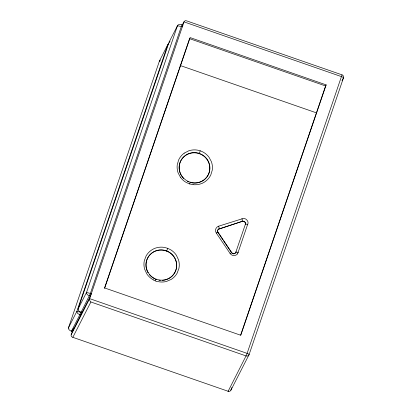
<?xml version="1.0" encoding="UTF-8"?>
<svg xmlns="http://www.w3.org/2000/svg" width="412" height="412" viewBox="0 0 412 412"><rect width="100%" height="100%" fill="white"/><g stroke="black" fill="none" stroke-linecap="round" stroke-linejoin="round"><path stroke-width="0.62" d="M228.109 391.302L228.202 390.937M73.254 328.704L71.08 335.214L71.328 336.357L72.27 337.129L228.14 391.271L246.68 354.629L342.037 74.845A2.333 2.281 27 0 1 343.479 77.817L249.106 354.567L231.081 389.876A2.333 2.281 27 0 1 228.14 391.271L228.114 391.312M71.41 331.248L71.503 330.872M81.071 312.306L81.164 311.946M81.998 312.636L82.127 312.131M166.602 251.104L166.736 250.645M82.024 312.6C80.397 312.126 77.796 310.993 78.141 308.861L169.116 42.07L177.49 25.668L182.31 26.857L182.856 25.137L181.929 24.777L90.202 293.931L81.076 312.317M198.563 153.068L198.502 153.444L198.862 153.511M193.089 184.664L189.69 183.943L190.169 182.145M82.179 311.977L82.41 311.256M237.611 253.797L248.091 223.067A4.805 4.702 27 0 0 247.288 220.508L246.252 219.4A4.795 4.692 27 0 0 243.415 218.417L218.633 226.183A2.333 0.34 72.1 0 1 219.174 228.789A2.312 2.266 27 0 0 218.015 232.208L217.763 232.595M72.625 330.563L72.332 331.567M184.21 153.146L188.768 150.802A18.113 17.726 27 0 1 197.322 150.097L200.211 150.802L199.3 153.403L198.996 153.305M72.749 330.187L72.878 329.806M72.826 330.481L73.655 328.045M104.391 288.446L119.99 242.704M120.196 242.102L125.325 227.053M125.531 226.451L130.661 211.402M130.867 210.8L135.996 195.757M136.202 195.154L141.331 180.106M141.537 179.503L146.672 164.455M146.873 163.852L152.007 148.809M152.213 148.207L157.343 133.158M157.549 132.556L162.678 117.508M162.884 116.91L178.89 69.963M179.096 69.36L184.231 54.312M184.432 53.709L189.566 38.661L325.598 85.954L326.144 84.882L190.112 37.59L104.73 287.978L240.768 335.265L326.144 84.882M240.629 335.131L325.598 85.954M231.91 387.44L231.081 389.876A2.333 0.474 18.8 0 1 230.463 389.973M78.455 309.196L78.136 308.902L86.515 292.458L91.335 293.648L90.398 296.197L72.358 331.526C70.689 331.032 68.145 329.914 68.474 327.787L76.848 311.384L80.752 312.255L79.81 314.804L71.42 331.233M223.541 240.804L231.657 252.844L231.771 252.577L230.056 253.452L216.295 233.037A4.63 4.532 27 0 1 218.643 226.203M153.573 280A18.082 17.695 27 0 1 146.765 273.81L144.638 269.191A18.118 17.737 27 0 1 144.313 260.703L146.106 255.94A18.123 17.737 27 0 1 151.951 249.816L153.439 248.966A17.062 16.701 27 0 1 155.824 247.993A17.974 17.592 27 0 1 164.388 247.411L167.736 248.328L166.736 250.846M167.736 248.328L170.851 249.878A18.015 17.634 27 0 1 176.408 255.306L178.571 259.993A18.123 17.737 27 0 1 178.901 268.48L177.103 273.244A18.118 17.737 27 0 1 171.263 279.372L166.556 281.427A18.113 17.726 27 0 1 157.966 281.602C155.386 282.184 154.243 279.769 156.06 279.145M156.246 279.527L155.973 279.367M182.279 25.266C182.81 24.081 184.21 19.333 186.734 20.904L342.027 74.855M71.178 334.786L89.636 298.628L184.01 21.877L341.491 76.622A2.333 0.474 18.8 0 1 343.479 77.817L342.022 80.664M72.862 337.289L90.887 301.986L246.165 355.963A2.333 2.281 27 0 0 249.106 354.567A2.333 0.474 18.8 0 0 247.118 353.378L89.636 298.628L89.698 300.513L90.887 301.986M218.823 228.876A2.333 0.34 72.1 0 0 219.066 229L242.467 221.249A2.333 0.34 72.1 0 0 241.926 218.643M238.316 252.489A2.333 0.474 18.8 0 0 235.896 252.149L235.788 252.36A2.323 2.271 27 0 1 231.874 253.086M216.295 233.037L218.015 232.157L231.765 252.628M170.115 41.112L169.116 42.07L169.6 42.508M168.822 43.636L167.905 44.408L159.449 61.002L68.474 327.787L68.964 328.225M160.448 60.039L159.449 61.002L159.938 61.434M168.781 44.625L167.823 44.599L76.797 311.585L77.647 313.517L80.731 315.123L81.674 312.579L80.752 312.255M181.903 24.818C180.497 24.349 178.278 24.081 177.49 25.668L86.515 292.458C86.18 294.585 88.724 295.703 90.398 296.197M189.69 183.943L186.492 182.593A18.015 17.634 27 0 1 180.605 177.51M200.211 150.802L201.803 151.425A18.082 17.695 27 0 1 208.982 157.193L211.397 161.674A18.118 17.737 27 0 1 212.262 170.135L210.774 175.007A18.123 17.737 27 0 1 205.336 181.486L203.904 182.423A17.062 16.701 27 0 1 201.586 183.546A17.974 17.592 27 0 1 193.089 184.658M180.162 65.487L316.74 112.965M155.103 280.716L153.573 280M180.605 177.51L178.149 172.963A18.123 17.737 27 0 1 177.284 164.506L178.772 159.635A18.118 17.737 27 0 1 184.21 153.151M230.056 253.452L231.091 254.559A4.795 4.692 27 0 0 233.928 255.543L235.417 255.322A4.805 4.702 27 0 0 237.611 253.797M218.252 232.95L222.835 239.758M247.844 224.54A2.333 0.474 18.8 0 0 245.423 224.2A2.323 2.271 27 0 0 242.786 221.198L219.066 229A2.312 2.266 27 0 0 217.907 232.419M183.767 178.664A15.419 15.095 27 0 1 187.805 154.176A15.419 15.095 27 0 1 209.729 166.808A15.419 15.095 27 0 1 190.478 182.526M188.722 181.924A15.419 15.095 27 0 1 187.424 181.316M148.062 272.729A15.419 15.095 27 0 1 155.566 251.062A15.419 15.095 27 0 1 176.228 262.063A15.419 15.095 27 0 1 162.416 280.366M160.417 280.351A15.419 15.095 27 0 1 158.97 280.181M154.675 278.806A15.419 15.095 27 0 1 149.252 274.454M235.875 252.139A2.307 2.256 27 0 1 231.781 252.618M242.359 221.465A2.333 0.34 72.1 0 1 241.911 220.987M242.364 221.486A2.307 2.256 27 0 1 245.294 224.401M245.557 224.767A2.333 0.474 18.8 0 1 245.315 224.411L235.788 252.36A2.333 0.474 18.8 0 0 236.143 252.798M181.651 175.733A15.419 15.095 27 0 0 208.209 174.904A15.419 15.095 27 0 0 193.805 152.589A15.419 15.095 27 0 0 181.651 175.733M147.985 272.188A15.419 15.095 27 0 0 174.57 273.002A15.419 15.095 27 0 0 161.592 249.868A15.419 15.095 27 0 0 147.985 272.188"/></g></svg>
